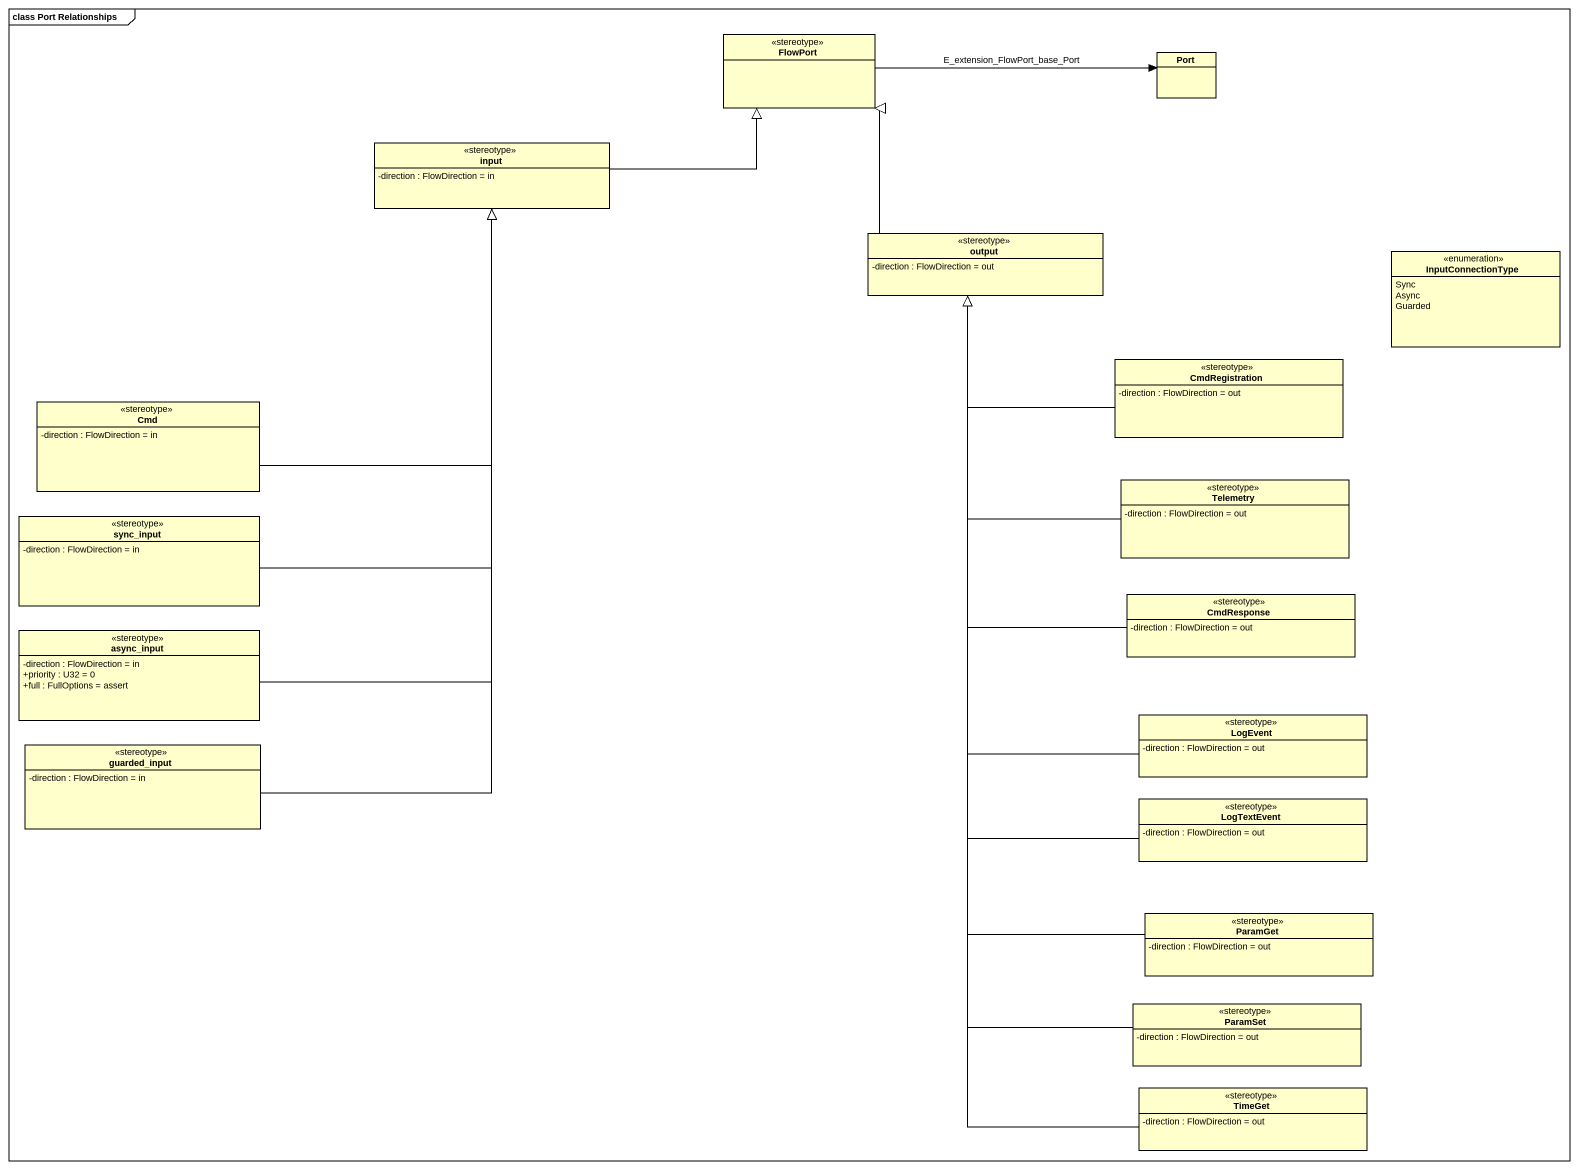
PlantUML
@startuml
mainframe class Port Relationships
hide circle
hide empty members
skinparam classAttributeIconSize 0
class FlowPort <<stereotype>>
class "Port" as Port_
class input <<stereotype>> {
  -direction : FlowDirection = in
}
class output <<stereotype>> {
  -direction : FlowDirection = out
}
enum InputConnectionType {
  Sync
  Async
  Guarded
}
class CmdRegistration <<stereotype>> {
  -direction : FlowDirection = out
}
class Cmd <<stereotype>> {
  -direction : FlowDirection = in
}
class Telemetry <<stereotype>> {
  -direction : FlowDirection = out
}
class sync_input <<stereotype>> {
  -direction : FlowDirection = in
}
class CmdResponse <<stereotype>> {
  -direction : FlowDirection = out
}
class async_input <<stereotype>> {
  -direction : FlowDirection = in
  +priority : U32 = 0
  +full : FullOptions = assert
}
class LogEvent <<stereotype>> {
  -direction : FlowDirection = out
}
class guarded_input <<stereotype>> {
  -direction : FlowDirection = in
}
class LogTextEvent <<stereotype>> {
  -direction : FlowDirection = out
}
class ParamGet <<stereotype>> {
  -direction : FlowDirection = out
}
class ParamSet <<stereotype>> {
  -direction : FlowDirection = out
}
class TimeGet <<stereotype>> {
  -direction : FlowDirection = out
}
FlowPort -right-> Port_ : E_extension_FlowPort_base_Port
input -right-|> FlowPort
output -up-|> FlowPort
CmdRegistration -left-|> output
Cmd -up-|> input
Telemetry -up-|> output
sync_input -up-|> input
CmdResponse -up-|> output
async_input -up-|> input
LogEvent -up-|> output
guarded_input -up-|> input
LogTextEvent -up-|> output
ParamGet -up-|> output
ParamSet -up-|> output
TimeGet -up-|> output
@enduml
